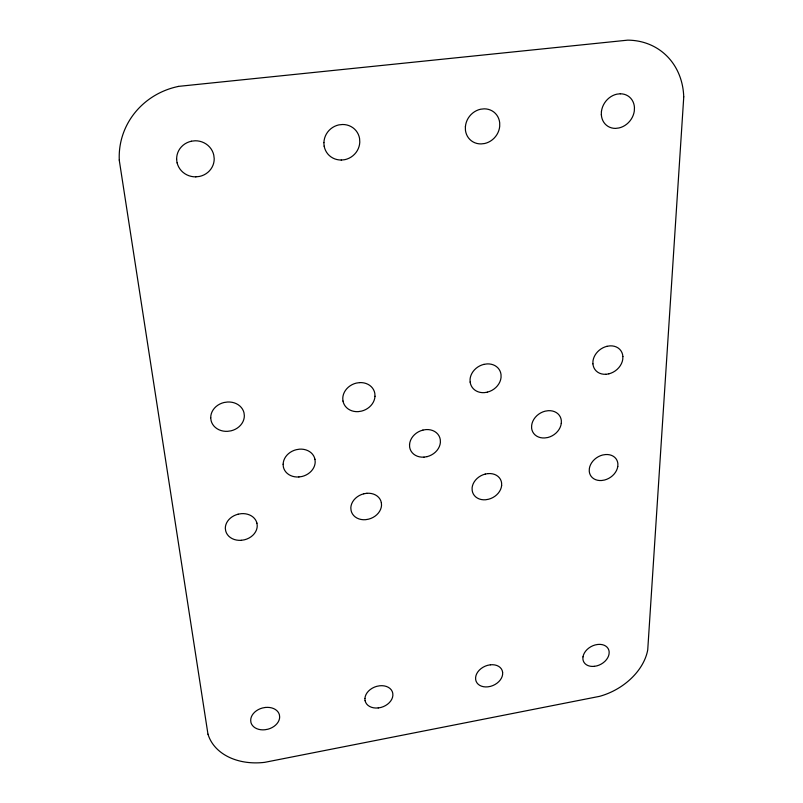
<?xml version="1.0" encoding="UTF-8"?>
<svg xmlns="http://www.w3.org/2000/svg" width="803" height="803" viewBox="0 0 803 803"><rect width="100%" height="100%" fill="white"/><g stroke="black" fill="none" stroke-linecap="round" stroke-linejoin="round"><path stroke-width="1.2" d="M409.53 444.471L409.66 447.251A15.899 13.26 -25.7 0 0 423.984 457.128M683.765 96.792L647.73 649.908A55.527 40.361 -27.9 0 1 599.63 696.331L264.719 762.338A58.88 43.774 -15.4 0 1 207.997 734.183M501.634 485.654L501.614 483.015A15.398 12.426 -27.7 0 0 488.274 473.589M561.287 423.472L561.347 420.712A15.679 12.768 -32.3 0 0 548.218 410.694L545.157 411.166A15.679 12.768 -32.3 0 0 531.666 425.359L531.606 428.129A15.679 12.768 -32.3 0 0 544.815 437.946L547.817 437.505A15.679 12.768 -32.3 0 0 561.277 423.452M601.427 111.306L601.306 114.829M582.968 656.864L582.898 659.062A13.882 10.088 -27.9 0 0 594.31 666.329M617.778 466.563L617.898 463.943A15.217 11.965 -32.9 0 0 605.582 454.548L602.631 455.01A15.217 11.965 -32.9 0 0 589.342 468.651L589.251 471.251A15.217 11.965 -32.9 0 0 601.628 480.505L604.549 480.023A15.217 11.965 -32.9 0 0 617.768 466.543M363.769 493.785L366.921 493.273M485.223 474.071L488.274 473.579M238.059 514.191L241.322 513.669A16.09 13.179 -13.9 0 1 256.93 523.165M427.086 456.646L423.954 457.148M422.88 430.077L426.052 429.585A15.899 13.26 -25.7 0 1 440.285 439.653L440.385 442.433A15.899 13.26 -25.7 0 1 427.086 456.636M608.875 373.857L605.823 374.318M487.351 392.175L484.189 392.657A16.17 13.641 -31.3 0 1 470.167 382.087M606.927 346.314L610.019 345.862A16.02 13.069 -37.3 0 1 622.877 356.522M483.838 364.381L487.04 363.91A16.17 13.641 -31.3 0 1 501.032 374.62L501.052 377.52A16.17 13.641 -31.3 0 1 487.351 392.135M191.295 141.208L195.149 140.776A18.78 18.017 1.2 0 1 213.769 155.059L214.21 158.683A18.78 18.017 1.2 0 1 199.556 176.419L195.771 176.871M178.437 86.383L627.695 40.15A72.832 62.293 -52.9 0 1 683.724 96.802M378.223 707.965L381.074 707.413A14.364 10.69 -19.9 0 0 392.878 695.368L392.757 693.17A14.364 10.69 -19.9 0 0 379.638 685.792L376.768 686.334A14.364 10.69 -19.9 0 0 364.933 698.48M594.28 666.36L596.96 665.848A13.882 10.088 -27.9 0 0 609.055 654.043L609.166 651.865A13.882 10.088 -27.9 0 0 597.833 644.448L595.133 644.95A13.882 10.088 -27.9 0 0 582.998 656.854M490.422 664.794L487.632 665.326A14.093 10.409 -24.1 0 0 475.627 677.351L475.657 679.569A14.093 10.399 -24.1 0 0 487.903 686.836L490.663 686.314A14.093 10.399 -24.1 0 0 502.628 674.41L502.618 672.201M265.321 707.453L262.35 708.015A14.715 10.941 -15.4 0 0 250.697 720.311L250.948 722.529A14.715 10.941 -15.4 0 0 265.11 729.736L268.011 729.184A14.715 10.941 -15.4 0 0 279.665 717.039L279.404 714.8A14.715 10.941 -15.4 0 0 265.331 707.473M241.332 540.309L244.554 539.777A16.09 13.179 -13.9 0 0 257.241 525.814L256.94 523.134M298.867 476.972L302.119 476.46A16.251 13.671 -17.5 0 0 315.198 462.066L314.967 459.266M359.614 382.609L356.291 383.101A16.441 14.163 -22.7 0 0 342.771 398.127L342.951 401.078M341.235 160.078L344.878 159.656A18.288 17.405 -39.1 0 0 359.784 142.141L359.583 138.578A18.288 17.405 -39.1 0 0 342.55 124.495L338.856 124.887A18.288 17.405 -39.1 0 0 323.92 142.603M620.317 93.78L616.895 94.152A18.198 15.568 -52.8 0 0 601.477 111.296M207.967 734.193L119.235 160.028M177.072 162.889L176.59 159.215M365.064 700.708L364.903 698.49M324.131 146.226L323.87 142.603M381.365 502.728L381.525 505.388A15.679 12.838 -21.1 0 1 368.627 519.15L365.516 519.702A15.679 12.838 -21.1 0 1 351.062 510.367L350.821 507.737A15.679 12.838 -21.1 0 1 363.799 493.795M470.126 382.128L470.066 379.217A16.17 13.641 -31.3 0 1 483.868 364.381M210.717 417.751L211.109 420.712A16.883 14.554 -12.4 0 0 227.671 431.321L231.063 430.82A16.883 14.554 -12.4 0 0 244.343 415.763L244.002 412.802A16.883 14.554 -12.4 0 0 227.5 402.012L224.057 402.504A16.883 14.554 -12.4 0 0 210.727 417.751M283.098 464.244L283.389 467.055A16.251 13.671 -17.5 0 0 298.907 476.962M592.885 363.839L592.975 360.959A16.02 13.069 -37.3 0 1 606.968 346.324M622.887 356.512L622.757 359.393A16.02 13.069 -37.3 0 1 608.885 373.817M375.001 396.301L374.82 393.37A16.441 14.163 -22.7 0 0 359.614 382.619M119.286 160.028A75.161 72.129 1.5 0 1 178.447 86.423M366.921 493.283A15.679 12.838 -21.1 0 1 381.355 502.738M241.362 540.299A16.09 13.179 -13.9 0 1 225.713 530.994L225.312 528.324A16.09 13.179 -13.9 0 1 238.1 514.221M374.991 396.27A16.441 14.163 -22.7 0 1 361.491 411.116L358.218 411.648A16.441 14.163 -22.7 0 1 342.991 401.038M501.624 485.624A15.398 12.426 -27.7 0 1 488.555 499.245L485.544 499.777A15.398 12.426 -27.7 0 1 472.184 490.462L472.094 487.853A15.398 12.426 -27.7 0 1 485.253 474.071M605.863 374.278A16.02 13.069 -37.3 0 1 592.925 363.809M283.148 464.264A16.251 13.671 -17.5 0 1 296.277 449.7L299.539 449.158A16.251 13.671 -17.5 0 1 314.957 459.296M409.57 444.491A15.899 13.26 -25.7 0 1 422.91 430.107M620.307 93.79A18.198 15.568 -52.8 0 1 634.45 107.582L634.3 111.095A18.198 15.568 -52.8 0 1 618.912 127.968L615.55 128.4A18.198 15.568 -52.8 0 1 601.357 114.789M341.275 160.018A18.288 17.405 -39.1 0 1 324.181 146.186M195.812 176.851A18.78 18.017 1.2 0 1 177.132 162.879M176.65 159.255A18.78 18.017 1.2 0 1 191.345 141.248M490.422 664.804A14.093 10.409 -24.1 0 1 502.618 672.201M378.253 707.925A14.364 10.69 -19.9 0 1 365.094 700.678M465.369 126.643L465.439 130.216A18.218 16.472 -50 0 0 481.097 143.918L484.56 143.526A18.218 16.472 -50 0 0 499.707 126.342L499.697 122.779A18.218 16.472 -50 0 0 484.169 108.837L480.616 109.218A18.218 16.472 -50 0 0 465.419 126.643"/></g></svg>
